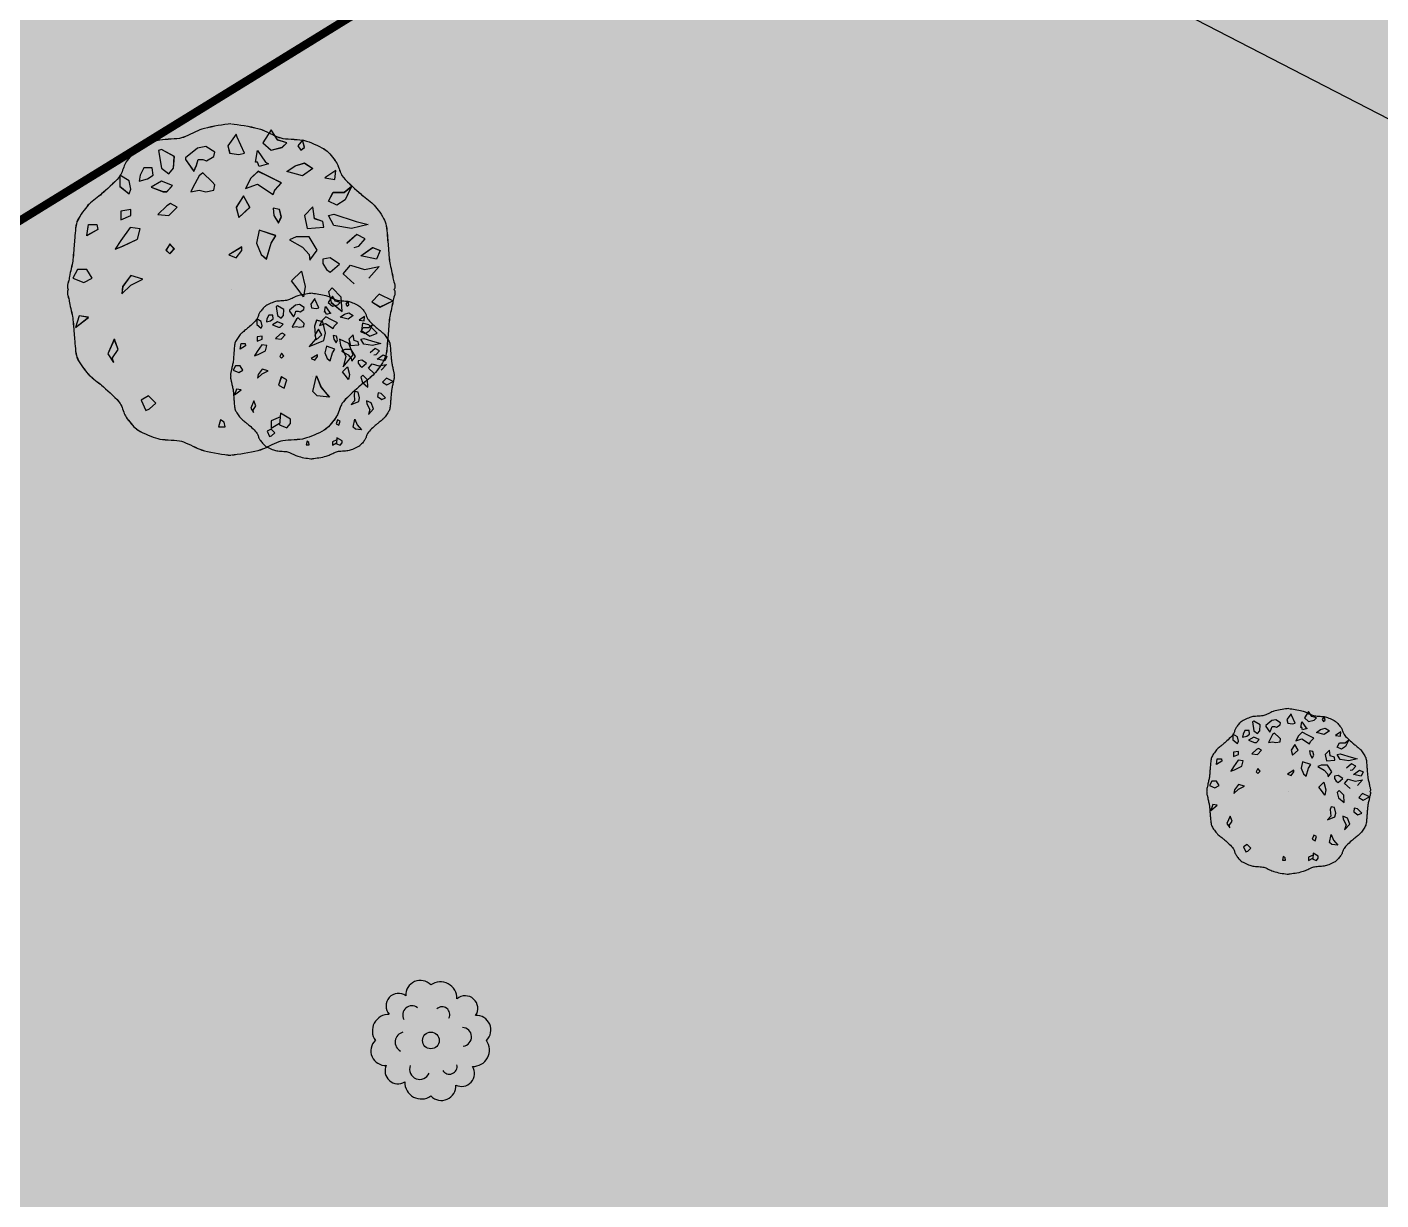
# Model space of a CAD drawing. Header units: metres. Extents: x 394605 to 1395358, y 4171135 to 6406139.
# Drawn here: x 1394293.88 to 1394310.39, y 4172522.74 to 4172537.04 of the extents above; entities that cross this region are included whole.
import ezdxf

# ---------------------------------------------------------------- set-up
doc = ezdxf.new("R2010")
doc.units = ezdxf.units.M
doc.header["$LTSCALE"] = 2
for name, color, linetype in [('Arbres_à_enjeux', 6, 'Continuous'), ('C-Veg', 72, 'Continuous'), ('P-Lot', 250, 'Continuous'), ('T-EDF', 20, 'Continuous'), ('T-VEGETATION', 108, 'Continuous')]:
    doc.layers.add(name, color=color, linetype=linetype)

# ---------------------------------------------------------------- blocks, each defined once
blk = doc.blocks.new('GeoEdfBT')
blk.add_solid([(-0.5, 0), (0.25, 0.5), (0.25, -0.5), (0, 0)])
blk = doc.blocks.new('v025')
blk.add_line((0, 0), (0, 0))
at = {"color": 0, "linetype": 'Continuous'}
blk.add_line((0.6658, -0.3377), (0.6996, -0.408), dxfattribs=at)
at = {"color": 0, "linetype": 'Continuous', "flags": 128}
for points in [[(-0.0024, 1.01), (-0.0188, 1.0085), (-0.0377, 1.0062), (-0.0584, 1.0032), (-0.0802, 0.9997), (-0.1022, 0.9957), (-0.1238, 0.9914), (-0.1442, 0.9869), (-0.1627, 0.9824), (-0.1786, 0.978), (-0.1903, 0.9739), (-0.2036, 0.9683), (-0.2179, 0.9618), (-0.233, 0.9546), (-0.2482, 0.9473), (-0.2633, 0.9402), (-0.2777, 0.9338), (-0.2911, 0.9285), (-0.3029, 0.9247), (-0.316, 0.922), (-0.3314, 0.92), (-0.3484, 0.9186), (-0.3663, 0.9174), (-0.3846, 0.9163), (-0.4026, 0.9151), (-0.4195, 0.9135), (-0.4349, 0.9115), (-0.448, 0.9087), (-0.4605, 0.9049), (-0.4749, 0.9), (-0.4905, 0.8941), (-0.5068, 0.8874), (-0.5231, 0.8802), (-0.539, 0.8727), (-0.5537, 0.865), (-0.5667, 0.8574), (-0.5775, 0.85), (-0.5849, 0.8439), (-0.5929, 0.8362), (-0.6013, 0.8272), (-0.6098, 0.8175), (-0.6181, 0.8074), (-0.626, 0.7972), (-0.6333, 0.7873), (-0.6397, 0.7782), (-0.6449, 0.7701), (-0.6484, 0.7635), (-0.6518, 0.7556), (-0.6551, 0.7468), (-0.6585, 0.7373), (-0.6618, 0.7277), (-0.6652, 0.7184), (-0.6687, 0.7096), (-0.6723, 0.7018), (-0.676, 0.6954), (-0.6848, 0.6837), (-0.696, 0.671), (-0.7089, 0.6576), (-0.723, 0.6439), (-0.7376, 0.6303), (-0.7522, 0.617), (-0.7662, 0.6046), (-0.779, 0.5933), (-0.79, 0.5834), (-0.7975, 0.577), (-0.8064, 0.5697), (-0.8163, 0.5619), (-0.8268, 0.5537), (-0.8374, 0.5453), (-0.8478, 0.537), (-0.8574, 0.5289), (-0.8659, 0.5212), (-0.8728, 0.5141), (-0.8802, 0.5056), (-0.8883, 0.4955), (-0.897, 0.4841), (-0.9058, 0.4719), (-0.9144, 0.4593), (-0.9225, 0.4467), (-0.9298, 0.4345), (-0.9358, 0.4231), (-0.9402, 0.4128), (-0.9435, 0.402), (-0.9462, 0.3892), (-0.9483, 0.375), (-0.9501, 0.3599), (-0.9515, 0.3444), (-0.9527, 0.3292), (-0.9538, 0.3147), (-0.9547, 0.3015), (-0.9558, 0.2902), (-0.9568, 0.2794), (-0.9579, 0.2669), (-0.9589, 0.2532), (-0.96, 0.2388), (-0.9611, 0.2241), (-0.9622, 0.2097), (-0.9634, 0.1961), (-0.9647, 0.1836), (-0.9661, 0.1729), (-0.9677, 0.1635), (-0.9698, 0.1527), (-0.9724, 0.1409), (-0.9751, 0.1285), (-0.978, 0.1159), (-0.9807, 0.1035), (-0.9832, 0.0917), (-0.9853, 0.0809), (-0.9868, 0.0716), (-0.9882, 0.0647), (-0.9903, 0.0563), (-0.9928, 0.0469), (-0.9953, 0.0371), (-0.9973, 0.0274), (-0.9984, 0.0183), (-0.9981, 0.0103), (-0.9962, 0.0042), (-0.992, 0.0002), (-0.9962, -0.0037), (-0.9981, -0.0099), (-0.9984, -0.0178), (-0.9973, -0.0269), (-0.9953, -0.0367), (-0.9928, -0.0465), (-0.9903, -0.0559), (-0.9882, -0.0643), (-0.9868, -0.0711), (-0.9853, -0.0805), (-0.9832, -0.0913), (-0.9807, -0.1031), (-0.978, -0.1155), (-0.9751, -0.1281), (-0.9724, -0.1405), (-0.9698, -0.1523), (-0.9677, -0.1631), (-0.9661, -0.1724), (-0.9647, -0.1832), (-0.9634, -0.1956), (-0.9622, -0.2093), (-0.9611, -0.2237), (-0.96, -0.2384), (-0.9589, -0.2528), (-0.9579, -0.2665), (-0.9568, -0.279), (-0.9558, -0.2897), (-0.9547, -0.3011), (-0.9538, -0.3143), (-0.9527, -0.3287), (-0.9515, -0.344), (-0.9501, -0.3594), (-0.9483, -0.3745), (-0.9462, -0.3887), (-0.9435, -0.4015), (-0.9402, -0.4124), (-0.9358, -0.4226), (-0.9298, -0.434), (-0.9225, -0.4463), (-0.9144, -0.4589), (-0.9058, -0.4715), (-0.897, -0.4837), (-0.8883, -0.495), (-0.8802, -0.5052), (-0.8728, -0.5137), (-0.8659, -0.5208), (-0.8574, -0.5285), (-0.8478, -0.5366), (-0.8374, -0.5449), (-0.8268, -0.5532), (-0.8163, -0.5614), (-0.8064, -0.5692), (-0.7975, -0.5765), (-0.79, -0.583), (-0.779, -0.5928), (-0.7662, -0.6041), (-0.7522, -0.6166), (-0.7376, -0.6298), (-0.723, -0.6435), (-0.7089, -0.6572), (-0.696, -0.6706), (-0.6848, -0.6833), (-0.676, -0.695), (-0.6723, -0.7014), (-0.6687, -0.7091), (-0.6652, -0.7179), (-0.6618, -0.7273), (-0.6585, -0.7369), (-0.6551, -0.7463), (-0.6518, -0.7551), (-0.6484, -0.763), (-0.6449, -0.7696), (-0.6397, -0.7777), (-0.6333, -0.7869), (-0.626, -0.7968), (-0.6181, -0.8069), (-0.6098, -0.8171), (-0.6013, -0.8268), (-0.5929, -0.8357), (-0.5849, -0.8434), (-0.5775, -0.8496), (-0.5667, -0.8569), (-0.5537, -0.8646), (-0.539, -0.8722), (-0.5231, -0.8798), (-0.5068, -0.887), (-0.4905, -0.8936), (-0.4749, -0.8995), (-0.4605, -0.9045), (-0.448, -0.9082), (-0.4349, -0.911), (-0.4195, -0.9131), (-0.4026, -0.9146), (-0.3846, -0.9158), (-0.3663, -0.9169), (-0.3484, -0.9181), (-0.3314, -0.9196), (-0.316, -0.9216), (-0.3029, -0.9242), (-0.2911, -0.928), (-0.2777, -0.9333), (-0.2633, -0.9397), (-0.2482, -0.9468), (-0.233, -0.9541), (-0.2179, -0.9613), (-0.2036, -0.9679), (-0.1903, -0.9734), (-0.1786, -0.9776), (-0.1627, -0.982), (-0.1442, -0.9865), (-0.1238, -0.9909), (-0.1022, -0.9952), (-0.0802, -0.9992), (-0.0584, -1.0028), (-0.0377, -1.0058), (-0.0188, -1.0081), (-0.0024, -1.0096)], [(0.002, 1.01), (0.0184, 1.0085), (0.0373, 1.0062), (0.058, 1.0032), (0.0797, 0.9997), (0.1018, 0.9957), (0.1234, 0.9914), (0.1438, 0.9869), (0.1623, 0.9824), (0.1782, 0.978), (0.1899, 0.9739), (0.2031, 0.9683), (0.2175, 0.9618), (0.2325, 0.9546), (0.2478, 0.9473), (0.2629, 0.9402), (0.2773, 0.9338), (0.2906, 0.9285), (0.3025, 0.9247), (0.3156, 0.922), (0.331, 0.92), (0.348, 0.9186), (0.3659, 0.9174), (0.3842, 0.9163), (0.4021, 0.9151), (0.4191, 0.9135), (0.4345, 0.9115), (0.4071, 0.8773), (0.424, 0.8506), (0.4465, 0.8675), (0.4352, 0.9125), (0.4475, 0.9087), (0.4601, 0.9049), (0.4745, 0.9), (0.4901, 0.8941), (0.5063, 0.8874), (0.5227, 0.8802), (0.5385, 0.8727), (0.5533, 0.865), (0.5663, 0.8574), (0.5771, 0.85), (0.5845, 0.8439), (0.5925, 0.8362), (0.6008, 0.8272), (0.6093, 0.8175), (0.6177, 0.8074), (0.6256, 0.7972), (0.6329, 0.7873), (0.6393, 0.7782), (0.6445, 0.7701), (0.6479, 0.7635), (0.6513, 0.7556), (0.6547, 0.7468), (0.658, 0.7373), (0.6614, 0.7277), (0.6648, 0.7184), (0.6683, 0.7096), (0.6718, 0.7018), (0.6755, 0.6954), (0.6844, 0.6837), (0.6955, 0.671), (0.7085, 0.6576), (0.7225, 0.6439), (0.7372, 0.6303), (0.7518, 0.617), (0.7658, 0.6046), (0.7786, 0.5933), (0.7895, 0.5834), (0.797, 0.577), (0.806, 0.5697), (0.8159, 0.5619), (0.8264, 0.5537), (0.837, 0.5453), (0.8473, 0.537), (0.857, 0.5289), (0.8655, 0.5212), (0.8724, 0.5141), (0.8797, 0.5056), (0.8879, 0.4955), (0.8965, 0.4841), (0.9054, 0.4719), (0.914, 0.4593), (0.9221, 0.4467), (0.9293, 0.4345), (0.9353, 0.4231), (0.9398, 0.4128), (0.9431, 0.402), (0.9457, 0.3892), (0.9479, 0.375), (0.9497, 0.3599), (0.9511, 0.3444), (0.9523, 0.3292), (0.9533, 0.3147), (0.9543, 0.3015), (0.9553, 0.2902), (0.9564, 0.2794), (0.9574, 0.2669), (0.9585, 0.2532), (0.9595, 0.2388), (0.9606, 0.2241), (0.9618, 0.2097), (0.963, 0.1961), (0.9643, 0.1836), (0.9657, 0.1729), (0.9672, 0.1635), (0.9694, 0.1527), (0.9719, 0.1409), (0.9747, 0.1285), (0.9775, 0.1159), (0.9803, 0.1035), (0.9828, 0.0917), (0.9849, 0.0809), (0.9864, 0.0716), (0.9878, 0.0647), (0.9899, 0.0563), (0.9924, 0.0469), (0.9949, 0.0371), (0.9968, 0.0274), (0.9979, 0.0183), (0.9977, 0.0103), (0.9957, 0.0042), (0.9916, 0.0002), (0.9957, -0.0037), (0.9977, -0.0099), (0.9979, -0.0178), (0.9968, -0.0269), (0.9949, -0.0367), (0.9924, -0.0465), (0.9899, -0.0559), (0.9878, -0.0643), (0.9864, -0.0711), (0.9849, -0.0805), (0.9828, -0.0913), (0.9803, -0.1031), (0.9775, -0.1155), (0.9747, -0.1281), (0.9719, -0.1405), (0.9694, -0.1523), (0.9672, -0.1631), (0.9657, -0.1724), (0.9643, -0.1832), (0.963, -0.1956), (0.9618, -0.2093), (0.9606, -0.2237), (0.9595, -0.2384), (0.9585, -0.2528), (0.9574, -0.2665), (0.9564, -0.279), (0.9553, -0.2897), (0.9543, -0.3011), (0.9533, -0.3143), (0.9523, -0.3287), (0.9511, -0.344), (0.9497, -0.3594), (0.9479, -0.3745), (0.9457, -0.3887), (0.9431, -0.4015), (0.9398, -0.4124), (0.9353, -0.4226), (0.9293, -0.434), (0.9221, -0.4463), (0.914, -0.4589), (0.9054, -0.4715), (0.8965, -0.4837), (0.8879, -0.495), (0.8797, -0.5052), (0.8724, -0.5137), (0.8655, -0.5208), (0.857, -0.5285), (0.8473, -0.5366), (0.837, -0.5449), (0.8264, -0.5532), (0.8159, -0.5614), (0.806, -0.5692), (0.797, -0.5765), (0.7895, -0.583), (0.7786, -0.5928), (0.7658, -0.6041), (0.7518, -0.6166), (0.7372, -0.6298), (0.7225, -0.6435), (0.7085, -0.6572), (0.6955, -0.6706), (0.6844, -0.6833), (0.6755, -0.695), (0.6718, -0.7014), (0.6683, -0.7091), (0.6648, -0.7179), (0.6614, -0.7273), (0.658, -0.7369), (0.6547, -0.7463), (0.6513, -0.7551), (0.6479, -0.763), (0.6445, -0.7696), (0.6393, -0.7777), (0.6329, -0.7869), (0.6256, -0.7968), (0.6177, -0.8069), (0.6093, -0.8171), (0.6008, -0.8268), (0.5925, -0.8357), (0.5845, -0.8434), (0.5771, -0.8496), (0.5663, -0.8569), (0.5533, -0.8646), (0.5385, -0.8722), (0.5227, -0.8798), (0.5063, -0.887), (0.4901, -0.8936), (0.4745, -0.8995), (0.4601, -0.9045), (0.4475, -0.9082), (0.4345, -0.911), (0.4191, -0.9131), (0.4021, -0.9146), (0.3842, -0.9158), (0.3659, -0.9169), (0.348, -0.9181), (0.331, -0.9196), (0.3156, -0.9216), (0.3025, -0.9242), (0.2906, -0.928), (0.2773, -0.9333), (0.2629, -0.9397), (0.2478, -0.9468), (0.2325, -0.9541), (0.2175, -0.9613), (0.2031, -0.9679), (0.1899, -0.9734), (0.1782, -0.9776), (0.1623, -0.982), (0.1438, -0.9865), (0.1234, -0.9909), (0.1018, -0.9952), (0.0797, -0.9992), (0.058, -1.0028), (0.0373, -1.0058), (0.0184, -1.0081), (0.002, -1.0096)], [(0.7502, 0.2572), (0.7783, 0.2642), (0.8177, 0.3092), (0.7671, 0.3359), (0.7052, 0.2825)], [(0.7502, 0.035), (0.6827, 0.0969), (0.7277, 0.1489), (0.8121, 0.1236), (0.9021, 0.1404), (0.8402, 0.0701)], [(0.3002, -0.7764), (0.244, -0.8003), (0.244, -0.8439), (0.2946, -0.8144)]]:
    blk.add_lwpolyline(points, dxfattribs=at)
for points in [[(0.0471, 0.8239), (0.0808, 0.8323), (0.0358, 0.9294), (0.0302, 0.9476), (-0.0204, 0.8773), (-0.0092, 0.8323)], [(0.3115, 0.8675), (0.3396, 0.8956), (0.2833, 0.9125), (0.244, 0.9744), (0.1933, 0.8956), (0.244, 0.8506)], [(-0.4423, 0.8478), (-0.4254, 0.7395), (-0.3804, 0.7058), (-0.3523, 0.7395), (-0.3467, 0.8112), (-0.4254, 0.8548)], [(-0.1554, 0.8731), (-0.206, 0.8633), (-0.2792, 0.8028), (-0.2792, 0.7929), (-0.2285, 0.7212), (-0.2117, 0.7578), (-0.2004, 0.7929), (-0.1723, 0.7929), (-0.1498, 0.7845), (-0.1048, 0.8112), (-0.0992, 0.8379)], [(0.1708, 0.7508), (0.1596, 0.7775), (0.1483, 0.7775), (0.1596, 0.8478), (0.2102, 0.7775), (0.2271, 0.7676)], [(0.3902, 0.755), (0.4465, 0.7719), (0.4971, 0.7381), (0.4352, 0.6931), (0.3396, 0.7198)], [(-0.6223, 0.6636), (-0.6785, 0.6987), (-0.6785, 0.6298), (-0.6223, 0.5848), (-0.611, 0.6115)], [(-0.5098, 0.6748), (-0.476, 0.6973), (-0.4817, 0.7423), (-0.5323, 0.7423), (-0.5548, 0.6973), (-0.5604, 0.6608)], [(-0.4142, 0.5975), (-0.3917, 0.5975), (-0.3579, 0.634), (-0.4254, 0.6608), (-0.4873, 0.6242)], [(-0.1948, 0.6059), (-0.1554, 0.5961), (-0.1048, 0.6059), (-0.0992, 0.6397), (-0.116, 0.6579), (-0.1723, 0.7114), (-0.1948, 0.6931), (-0.2342, 0.6228), (-0.2454, 0.5961)], [(0.3058, 0.6509), (0.2327, 0.6875), (0.1652, 0.7212), (0.1202, 0.679), (0.0865, 0.6158), (0.1596, 0.6425), (0.2552, 0.5792), (0.2665, 0.6073)], [(0.5702, 0.6819), (0.6321, 0.672), (0.6377, 0.7269)], [(0.6883, 0.5933), (0.7333, 0.6298), (0.694, 0.5483), (0.6433, 0.5145), (0.5927, 0.5398), (0.6208, 0.5933)], [(-0.3692, 0.5244), (-0.3917, 0.5117), (-0.4479, 0.4583), (-0.3804, 0.4512), (-0.3298, 0.5033)], [(0.1146, 0.5019), (0.0752, 0.5722), (0.0302, 0.5019), (0.0471, 0.44)], [(0.2946, 0.4878), (0.2552, 0.4962), (0.2608, 0.4512), (0.289, 0.4062), (0.3058, 0.4428)], [(0.5646, 0.3809), (0.559, 0.4161), (0.5083, 0.4329), (0.4971, 0.5047), (0.4465, 0.4512), (0.4633, 0.3725)], [(-0.6729, 0.4779), (-0.6729, 0.4245), (-0.611, 0.4512), (-0.611, 0.4878)], [(0.5927, 0.4512), (0.6265, 0.4597), (0.7615, 0.4161), (0.8346, 0.3978), (0.7333, 0.3725), (0.6265, 0.3908)], [(-0.8192, 0.3964), (-0.8135, 0.3669), (-0.881, 0.3289), (-0.8698, 0.3964)], [(-0.5717, 0.3078), (-0.5548, 0.3711), (-0.6167, 0.3795), (-0.6729, 0.2994), (-0.7067, 0.2473), (-0.6617, 0.2642)], [(0.2158, 0.1869), (0.244, 0.2839), (0.2721, 0.3289), (0.1708, 0.3626), (0.154, 0.2839), (0.1821, 0.2136)], [(-0.3467, 0.2487), (-0.3748, 0.2783), (-0.3973, 0.2403), (-0.3748, 0.2178)], [(0.0302, 0.1939), (0.064, 0.2389), (0.064, 0.26), (-0.0148, 0.2122)], [(0.4746, 0.215), (0.4802, 0.1798), (0.5252, 0.2403), (0.4746, 0.3219), (0.3958, 0.3219), (0.3565, 0.3036), (0.4352, 0.2586)], [(0.9077, 0.2389), (0.8852, 0.1854), (0.7896, 0.2051), (0.8627, 0.2572)], [(0.5815, 0.1236), (0.604, 0.1067), (0.6602, 0.1559), (0.604, 0.1939), (0.559, 0.1854), (0.559, 0.1587)], [(-0.8979, 0.0434), (-0.8473, 0.0701), (-0.881, 0.1236), (-0.9373, 0.1236), (-0.9654, 0.0701)], [(-0.6617, 0.0195), (-0.6673, -0.0255), (-0.611, 0.0265), (-0.5379, 0.0631), (-0.611, 0.0856)], [(0.4408, -0.0438), (0.4015, 0.0097), (0.3677, 0.0533), (0.4296, 0.1123), (0.4521, 0.0181)], [(0.6152, 0.0111), (0.5927, -0.0128), (0.6096, -0.0775), (0.6771, -0.1338), (0.6715, -0.0466)], [(0.9021, -0.0269), (0.8571, -0.0747), (0.9077, -0.1056), (0.9865, -0.0677)], [(-0.9485, -0.2308), (-0.8698, -0.1689), (-0.926, -0.1591)], [(0.5758, -0.266), (0.559, -0.1956), (0.5196, -0.1872), (0.5083, -0.2224), (0.514, -0.3011), (0.4746, -0.3461), (0.5646, -0.311)], [(0.8402, -0.2139), (0.8008, -0.2041), (0.7952, -0.2491), (0.8458, -0.2842), (0.8908, -0.266)], [(-0.6898, -0.3644), (-0.7123, -0.3011), (-0.7517, -0.3911), (-0.7179, -0.4431), (-0.7235, -0.4164)], [(0.6602, -0.3011), (0.6658, -0.3377), (0.6996, -0.408), (0.6827, -0.4699), (0.7446, -0.3981), (0.7165, -0.3278)], [(0.3227, -0.6006), (0.3396, -0.55), (0.3058, -0.5317), (0.289, -0.5824)], [(0.5477, -0.595), (0.5983, -0.6555), (0.5252, -0.6485), (0.4971, -0.6217), (0.5196, -0.5261)], [(-0.4592, -0.6921), (-0.5042, -0.6485), (-0.5492, -0.6738), (-0.521, -0.7371), (-0.4985, -0.7272)], [(-0.0429, -0.8088), (-0.0654, -0.7933), (-0.0767, -0.8369), (-0.0373, -0.8369)], [(0.3621, -0.7891), (0.3002, -0.7539), (0.2946, -0.8242), (0.3396, -0.8425), (0.3621, -0.8158)]]:
    blk.add_lwpolyline(points, close=True, dxfattribs=at)
blk = doc.blocks.new('A$C758E7D02')
at = {"color": 104, "linetype": 'Continuous', "lineweight": -3}
blk.add_circle((0, 0), 0.102, dxfattribs=at)
for centre, radius, start, end in [((-0.128, 0.555), 0.177, 43.6812, 183.5855), ((0.116, 0.512), 0.202, 358.447, 125.1815), ((-0.394, 0.421), 0.153, 53.9441, 222.1952), ((0.419, 0.391), 0.153, 325.1331, 131.0062), ((-0.231, 0.31), 0.112, 52.4282, 209.5382), ((0.137, 0.317), 0.0936, 330.5782, 133.7014), ((-0.512, 0.116), 0.202, 88.447, 215.1815), ((0.555, 0.128), 0.177, 313.6812, 93.5855), ((-0.555, -0.128), 0.177, 133.6812, 273.5855), ((-0.312, -0.02), 0.124, 103.6979, 242.3351), ((0.382, 0.043), 0.114, 276.61, 88.9556), ((0.512, -0.116), 0.202, 268.447, 35.1815), ((-0.4, -0.37), 0.159, 155.2129, 300.9263), ((-0.136, -0.351), 0.124, 159.5257, 338.1549), ((0.226, -0.318), 0.0936, 210.5782, 13.7014), ((0.375, -0.404), 0.157, 243.121, 33.0183), ((-0.116, -0.512), 0.202, 178.447, 305.1815), ((0.128, -0.555), 0.177, 223.6812, 3.5855)]:
    blk.add_arc(centre, radius, start, end, dxfattribs=at)
blk = doc.blocks.new('r008')
at = {"layer": 'T-VEGETATION'}
blk.add_blockref('A$C758E7D02', (0, 0), dxfattribs=at)

msp = doc.modelspace()

# ---------------------------------------------------------------- hatches: boundary and pattern name
at = {"layer": 'C-Veg', "true_color": 0x76a14f}
h = msp.add_hatch(color=75, dxfattribs=at)
h.dxf.hatch_style = 1
edge = h.paths.add_edge_path()
edge.add_arc((1394278.969, 4172457.458), 63.551, 100.30621, 102.23587, ccw=False)
edge.add_line((1394267.599, 4172519.984), (1394272.94, 4172492.794))
edge.add_line((1394272.94, 4172492.794), (1394298.433, 4172508.454))
edge.add_line((1394298.433, 4172508.454), (1394285.424, 4172529.525))
edge.add_line((1394285.424, 4172529.525), (1394285.424, 4172529.525))
edge.add_line((1394285.424, 4172529.525), (1394327.44, 4172555.429))
edge.add_arc((1394338.986, 4172536.702), 22, 91.2256, 121.6549, ccw=False)
edge.add_line((1394338.515, 4172558.697), (1394364.236, 4172559.242))
edge.add_arc((1394363.411, 4172591.773), 32.541, 271.453, 277.0717)
edge.add_arc((1394363.6, 4172589.236), 30, 277.3099, 283.8136)
edge.add_arc((1394366.092, 4172558.372), 4.981, 20.3358, 90.242)
edge.add_arc((1394363.6, 4172589.236), 26, 271.2148, 275.454, ccw=False)
edge.add_line((1394364.151, 4172563.242), (1394338.435, 4172562.696))
edge.add_arc((1394338.986, 4172536.702), 26, 91.2148, 121.6549)
edge.add_line((1394325.341, 4172558.834), (1394272.563, 4172526.295))
edge.add_line((1394272.563, 4172526.295), (1394269.044, 4172524.205))
edge.add_arc((1394274.735, 4172516.184), 9.835, 125.3551, 159.8874)
edge = h.paths.add_edge_path()
edge.add_arc((1394251.58, 4172515.681), 8.04, 28.0542, 85.8761, ccw=False)
edge.add_line((1394258.676, 4172519.462), (1394247.496, 4172519.913))
edge.add_arc((1394251.946, 4172520.265), 4.464, 126.6465, 184.5253, ccw=False)
edge.add_line((1394249.281, 4172523.847), (1394252.159, 4172523.7))
at = {"layer": 'T-VEGETATION'}
h = msp.add_hatch(dxfattribs=at)
h.set_pattern_fill('AR-CONC', color=84, scale=0.025)
h.set_pattern_definition([(50, (0, 0), (4.554616725, -0.3984771385), [0.47625, -5.23875]), (355, (0, 0), (-0.8810706494, 4.776416072), [0.381, -4.191]), (100.451, (0.3796, -0.033), (3.6735625416, 4.3779171955), [0.40475, -4.45225]), (46.1842, (0, 1.27), (6.776976022, -1.051058198), [0.714375, -7.858125]), (96.6356, (0.565, 1.1824), (5.935105862, 6.185638897), [0.607125, -6.678375]), (351.184, (0, 1.27), (5.935115145, 6.185627947), [0.5715, -6.2865]), (21, (0.635, 0.9525), (3.790371996, -2.556637963), [0.47625, -5.23875]), (326, (0.635, 0.9525), (1.5450507087, 4.604699153), [0.381, -4.191]), (71.4514, (0.951, 0.7394), (5.3354122693, 2.048071443), [0.40475, -4.45225]), (37.5, (0, 0), (0.07721508126, 2.1138759718), [0, -4.1402, 0, -4.2545, 0, -4.206875]), (7.5, (0, 0), (1.6704915628, 2.5045143705), [0, -2.4257, 0, -4.04495, 0, -1.603375]), (327.5, (-1.416, 0), (3.3897648792, -0.1432185998), [0, -1.5875, 0, -4.953, 0, -6.57225]), (317.5, (-2.051, 0), (3.7032295347, 0.6356622758), [0, -2.06375, 0, -3.2893, 0, -4.66725])])
h.paths.add_polyline_path([(1393927.84, 4172307.918), (1393958.527, 4172323.627), (1394358.196, 4172583.126), (1394368.739, 4172566.92), (1394404.239, 4172594.106), (1394421.217, 4172593.554), (1394446.938, 4172609.027), (1394462.155, 4172571.89), (1394427.756, 4172533.31), (1394398.16, 4172507.898), (1394347.588, 4172478.822), (1394332.784, 4172523.595), (1394296.479, 4172507.081), (1394285.958, 4172483.929), (1394295.024, 4172433.323), (1394419.634, 4172480.669), (1394450.579, 4172447.3), (1394434.639, 4172428.681), (1394439.126, 4172400.637), (1394299.836, 4172369.098), (1393930.719, 4172300.034)])

# ---------------------------------------------------------------- linework, layer by layer
at = {"layer": 'Arbres_à_enjeux', "color": 96}
for p, q in [((1394296.368, 4172533.843), (1394296.368, 4172533.843)), ((1394297.7, 4172533.167), (1394297.767, 4172533.027))]:
    msp.add_line(p, q, dxfattribs=at)
for points in [[(1394296.363, 4172535.863), (1394296.33, 4172535.86), (1394296.292, 4172535.855), (1394296.251, 4172535.849), (1394296.208, 4172535.842), (1394296.163, 4172535.834), (1394296.12, 4172535.825), (1394296.079, 4172535.816), (1394296.042, 4172535.807), (1394296.011, 4172535.799), (1394295.987, 4172535.79), (1394295.961, 4172535.779), (1394295.932, 4172535.766), (1394295.902, 4172535.752), (1394295.871, 4172535.737), (1394295.841, 4172535.723), (1394295.812, 4172535.71), (1394295.786, 4172535.699), (1394295.762, 4172535.692), (1394295.736, 4172535.687), (1394295.705, 4172535.683), (1394295.671, 4172535.68), (1394295.635, 4172535.677), (1394295.599, 4172535.675), (1394295.563, 4172535.673), (1394295.529, 4172535.67), (1394295.498, 4172535.665), (1394295.472, 4172535.66), (1394295.447, 4172535.652), (1394295.418, 4172535.643), (1394295.387, 4172535.631), (1394295.354, 4172535.617), (1394295.322, 4172535.603), (1394295.29, 4172535.588), (1394295.26, 4172535.573), (1394295.234, 4172535.557), (1394295.213, 4172535.543), (1394295.198, 4172535.53), (1394295.182, 4172535.515), (1394295.165, 4172535.497), (1394295.148, 4172535.478), (1394295.132, 4172535.457), (1394295.116, 4172535.437), (1394295.101, 4172535.417), (1394295.088, 4172535.399), (1394295.078, 4172535.383), (1394295.071, 4172535.37), (1394295.064, 4172535.354), (1394295.058, 4172535.336), (1394295.051, 4172535.317), (1394295.044, 4172535.298), (1394295.037, 4172535.279), (1394295.03, 4172535.262), (1394295.023, 4172535.246), (1394295.016, 4172535.233), (1394294.998, 4172535.21), (1394294.976, 4172535.185), (1394294.95, 4172535.158), (1394294.922, 4172535.13), (1394294.893, 4172535.103), (1394294.863, 4172535.077), (1394294.835, 4172535.052), (1394294.81, 4172535.029), (1394294.788, 4172535.009), (1394294.773, 4172534.996), (1394294.755, 4172534.982), (1394294.735, 4172534.966), (1394294.714, 4172534.95), (1394294.693, 4172534.933), (1394294.672, 4172534.917), (1394294.653, 4172534.9), (1394294.636, 4172534.885), (1394294.622, 4172534.871), (1394294.608, 4172534.854), (1394294.591, 4172534.834), (1394294.574, 4172534.811), (1394294.556, 4172534.786), (1394294.539, 4172534.761), (1394294.523, 4172534.736), (1394294.508, 4172534.712), (1394294.496, 4172534.689), (1394294.487, 4172534.668), (1394294.481, 4172534.647), (1394294.476, 4172534.621), (1394294.471, 4172534.592), (1394294.468, 4172534.562), (1394294.465, 4172534.531), (1394294.462, 4172534.501), (1394294.46, 4172534.472), (1394294.458, 4172534.446), (1394294.456, 4172534.423), (1394294.454, 4172534.401), (1394294.452, 4172534.376), (1394294.45, 4172534.349), (1394294.448, 4172534.32), (1394294.446, 4172534.291), (1394294.443, 4172534.262), (1394294.441, 4172534.235), (1394294.438, 4172534.21), (1394294.436, 4172534.188), (1394294.432, 4172534.17), (1394294.428, 4172534.148), (1394294.423, 4172534.124), (1394294.418, 4172534.1), (1394294.412, 4172534.074), (1394294.406, 4172534.05), (1394294.401, 4172534.026), (1394294.397, 4172534.004), (1394294.394, 4172533.986), (1394294.391, 4172533.972), (1394294.387, 4172533.955), (1394294.382, 4172533.936), (1394294.377, 4172533.917), (1394294.373, 4172533.897), (1394294.371, 4172533.879), (1394294.372, 4172533.863), (1394294.376, 4172533.851), (1394294.384, 4172533.843), (1394294.376, 4172533.835), (1394294.372, 4172533.823), (1394294.371, 4172533.807), (1394294.373, 4172533.789), (1394294.377, 4172533.769), (1394294.382, 4172533.75), (1394294.387, 4172533.731), (1394294.391, 4172533.714), (1394294.394, 4172533.7), (1394294.397, 4172533.682), (1394294.401, 4172533.66), (1394294.406, 4172533.636), (1394294.412, 4172533.612), (1394294.418, 4172533.586), (1394294.423, 4172533.562), (1394294.428, 4172533.538), (1394294.432, 4172533.516), (1394294.436, 4172533.498), (1394294.438, 4172533.476), (1394294.441, 4172533.451), (1394294.443, 4172533.424), (1394294.446, 4172533.395), (1394294.448, 4172533.366), (1394294.45, 4172533.337), (1394294.452, 4172533.31), (1394294.454, 4172533.285), (1394294.456, 4172533.263), (1394294.458, 4172533.24), (1394294.46, 4172533.214), (1394294.462, 4172533.185), (1394294.465, 4172533.155), (1394294.468, 4172533.124), (1394294.471, 4172533.093), (1394294.476, 4172533.065), (1394294.481, 4172533.039), (1394294.487, 4172533.018), (1394294.496, 4172532.997), (1394294.508, 4172532.974), (1394294.523, 4172532.95), (1394294.539, 4172532.925), (1394294.556, 4172532.9), (1394294.574, 4172532.875), (1394294.591, 4172532.852), (1394294.608, 4172532.832), (1394294.622, 4172532.815), (1394294.636, 4172532.801), (1394294.653, 4172532.786), (1394294.672, 4172532.769), (1394294.693, 4172532.753), (1394294.714, 4172532.736), (1394294.735, 4172532.72), (1394294.755, 4172532.704), (1394294.773, 4172532.69), (1394294.788, 4172532.677), (1394294.81, 4172532.657), (1394294.835, 4172532.634), (1394294.863, 4172532.609), (1394294.893, 4172532.583), (1394294.922, 4172532.556), (1394294.95, 4172532.528), (1394294.976, 4172532.501), (1394294.998, 4172532.476), (1394295.016, 4172532.453), (1394295.023, 4172532.44), (1394295.03, 4172532.424), (1394295.037, 4172532.407), (1394295.044, 4172532.388), (1394295.051, 4172532.369), (1394295.058, 4172532.35), (1394295.064, 4172532.332), (1394295.071, 4172532.316), (1394295.078, 4172532.303), (1394295.088, 4172532.287), (1394295.101, 4172532.269), (1394295.116, 4172532.249), (1394295.132, 4172532.229), (1394295.148, 4172532.208), (1394295.165, 4172532.189), (1394295.182, 4172532.171), (1394295.198, 4172532.156), (1394295.213, 4172532.143), (1394295.234, 4172532.129), (1394295.26, 4172532.113), (1394295.29, 4172532.098), (1394295.322, 4172532.083), (1394295.354, 4172532.069), (1394295.387, 4172532.055), (1394295.418, 4172532.043), (1394295.447, 4172532.034), (1394295.472, 4172532.026), (1394295.498, 4172532.02), (1394295.529, 4172532.016), (1394295.563, 4172532.013), (1394295.599, 4172532.011), (1394295.635, 4172532.009), (1394295.671, 4172532.006), (1394295.705, 4172532.003), (1394295.736, 4172531.999), (1394295.762, 4172531.994), (1394295.786, 4172531.987), (1394295.812, 4172531.976), (1394295.841, 4172531.963), (1394295.871, 4172531.949), (1394295.902, 4172531.934), (1394295.932, 4172531.92), (1394295.961, 4172531.907), (1394295.987, 4172531.896), (1394296.011, 4172531.887), (1394296.042, 4172531.879), (1394296.079, 4172531.87), (1394296.12, 4172531.861), (1394296.163, 4172531.852), (1394296.208, 4172531.844), (1394296.251, 4172531.837), (1394296.292, 4172531.831), (1394296.33, 4172531.826), (1394296.363, 4172531.823)], [(1394296.462, 4172535.49), (1394296.53, 4172535.507), (1394296.44, 4172535.701), (1394296.428, 4172535.738), (1394296.327, 4172535.597), (1394296.35, 4172535.507), (1394296.462, 4172535.49)], [(1394296.372, 4172535.863), (1394296.405, 4172535.86), (1394296.442, 4172535.855), (1394296.484, 4172535.849), (1394296.527, 4172535.842), (1394296.571, 4172535.834), (1394296.615, 4172535.825), (1394296.655, 4172535.816), (1394296.692, 4172535.807), (1394296.724, 4172535.799), (1394296.748, 4172535.79), (1394296.774, 4172535.779), (1394296.803, 4172535.766), (1394296.833, 4172535.752), (1394296.863, 4172535.737), (1394296.894, 4172535.723), (1394296.922, 4172535.71), (1394296.949, 4172535.699), (1394296.973, 4172535.692), (1394296.999, 4172535.687), (1394297.03, 4172535.683), (1394297.064, 4172535.68), (1394297.1, 4172535.677), (1394297.136, 4172535.675), (1394297.172, 4172535.673), (1394297.206, 4172535.67), (1394297.237, 4172535.665), (1394297.182, 4172535.597), (1394297.216, 4172535.544), (1394297.261, 4172535.577), (1394297.238, 4172535.667), (1394297.263, 4172535.66), (1394297.288, 4172535.652), (1394297.317, 4172535.643), (1394297.348, 4172535.631), (1394297.381, 4172535.617), (1394297.413, 4172535.603), (1394297.445, 4172535.588), (1394297.474, 4172535.573), (1394297.5, 4172535.557), (1394297.522, 4172535.543), (1394297.537, 4172535.53), (1394297.553, 4172535.515), (1394297.57, 4172535.497), (1394297.586, 4172535.478), (1394297.603, 4172535.457), (1394297.619, 4172535.437), (1394297.634, 4172535.417), (1394297.646, 4172535.399), (1394297.657, 4172535.383), (1394297.664, 4172535.37), (1394297.67, 4172535.354), (1394297.677, 4172535.336), (1394297.684, 4172535.317), (1394297.691, 4172535.298), (1394297.697, 4172535.279), (1394297.704, 4172535.262), (1394297.712, 4172535.246), (1394297.719, 4172535.233), (1394297.737, 4172535.21), (1394297.759, 4172535.185), (1394297.785, 4172535.158), (1394297.813, 4172535.13), (1394297.842, 4172535.103), (1394297.871, 4172535.077), (1394297.899, 4172535.052), (1394297.925, 4172535.029), (1394297.947, 4172535.009), (1394297.962, 4172534.996), (1394297.98, 4172534.982), (1394298, 4172534.966), (1394298.021, 4172534.95), (1394298.042, 4172534.933), (1394298.063, 4172534.917), (1394298.082, 4172534.9), (1394298.099, 4172534.885), (1394298.113, 4172534.871), (1394298.127, 4172534.854), (1394298.144, 4172534.834), (1394298.161, 4172534.811), (1394298.179, 4172534.786), (1394298.196, 4172534.761), (1394298.212, 4172534.736), (1394298.227, 4172534.712), (1394298.239, 4172534.689), (1394298.247, 4172534.668), (1394298.254, 4172534.647), (1394298.259, 4172534.621), (1394298.264, 4172534.592), (1394298.267, 4172534.562), (1394298.27, 4172534.531), (1394298.272, 4172534.501), (1394298.274, 4172534.472), (1394298.276, 4172534.446), (1394298.279, 4172534.423), (1394298.281, 4172534.401), (1394298.283, 4172534.376), (1394298.285, 4172534.349), (1394298.287, 4172534.32), (1394298.289, 4172534.291), (1394298.291, 4172534.262), (1394298.294, 4172534.235), (1394298.296, 4172534.21), (1394298.299, 4172534.188), (1394298.302, 4172534.17), (1394298.307, 4172534.148), (1394298.312, 4172534.124), (1394298.317, 4172534.1), (1394298.323, 4172534.074), (1394298.328, 4172534.05), (1394298.333, 4172534.026), (1394298.338, 4172534.004), (1394298.341, 4172533.986), (1394298.343, 4172533.972), (1394298.348, 4172533.955), (1394298.353, 4172533.936), (1394298.358, 4172533.917), (1394298.362, 4172533.897), (1394298.364, 4172533.879), (1394298.363, 4172533.863), (1394298.359, 4172533.851), (1394298.351, 4172533.843), (1394298.359, 4172533.835), (1394298.363, 4172533.823), (1394298.364, 4172533.807), (1394298.362, 4172533.789), (1394298.358, 4172533.769), (1394298.353, 4172533.75), (1394298.348, 4172533.731), (1394298.343, 4172533.714), (1394298.341, 4172533.7), (1394298.338, 4172533.682), (1394298.333, 4172533.66), (1394298.328, 4172533.636), (1394298.323, 4172533.612), (1394298.317, 4172533.586), (1394298.312, 4172533.562), (1394298.307, 4172533.538), (1394298.302, 4172533.516), (1394298.299, 4172533.498), (1394298.296, 4172533.476), (1394298.294, 4172533.451), (1394298.291, 4172533.424), (1394298.289, 4172533.395), (1394298.287, 4172533.366), (1394298.285, 4172533.337), (1394298.283, 4172533.31), (1394298.281, 4172533.285), (1394298.279, 4172533.263), (1394298.276, 4172533.24), (1394298.274, 4172533.214), (1394298.272, 4172533.185), (1394298.27, 4172533.155), (1394298.267, 4172533.124), (1394298.264, 4172533.093), (1394298.259, 4172533.065), (1394298.254, 4172533.039), (1394298.247, 4172533.018), (1394298.239, 4172532.997), (1394298.227, 4172532.974), (1394298.212, 4172532.95), (1394298.196, 4172532.925), (1394298.179, 4172532.9), (1394298.161, 4172532.875), (1394298.144, 4172532.852), (1394298.127, 4172532.832), (1394298.113, 4172532.815), (1394298.099, 4172532.801), (1394298.082, 4172532.786), (1394298.063, 4172532.769), (1394298.042, 4172532.753), (1394298.021, 4172532.736), (1394298, 4172532.72), (1394297.98, 4172532.704), (1394297.962, 4172532.69), (1394297.947, 4172532.677), (1394297.925, 4172532.657), (1394297.899, 4172532.634), (1394297.871, 4172532.609), (1394297.842, 4172532.583), (1394297.813, 4172532.556), (1394297.785, 4172532.528), (1394297.759, 4172532.501), (1394297.737, 4172532.476), (1394297.719, 4172532.453), (1394297.712, 4172532.44), (1394297.704, 4172532.424), (1394297.697, 4172532.407), (1394297.691, 4172532.388), (1394297.684, 4172532.369), (1394297.677, 4172532.35), (1394297.67, 4172532.332), (1394297.664, 4172532.316), (1394297.657, 4172532.303), (1394297.646, 4172532.287), (1394297.634, 4172532.269), (1394297.619, 4172532.249), (1394297.603, 4172532.229), (1394297.586, 4172532.208), (1394297.57, 4172532.189), (1394297.553, 4172532.171), (1394297.537, 4172532.156), (1394297.522, 4172532.143), (1394297.5, 4172532.129), (1394297.474, 4172532.113), (1394297.445, 4172532.098), (1394297.413, 4172532.083), (1394297.381, 4172532.069), (1394297.348, 4172532.055), (1394297.317, 4172532.043), (1394297.288, 4172532.034), (1394297.263, 4172532.026), (1394297.237, 4172532.02), (1394297.206, 4172532.016), (1394297.172, 4172532.013), (1394297.136, 4172532.011), (1394297.1, 4172532.009), (1394297.064, 4172532.006), (1394297.03, 4172532.003), (1394296.999, 4172531.999), (1394296.973, 4172531.994), (1394296.949, 4172531.987), (1394296.922, 4172531.976), (1394296.894, 4172531.963), (1394296.863, 4172531.949), (1394296.833, 4172531.934), (1394296.803, 4172531.92), (1394296.774, 4172531.907), (1394296.748, 4172531.896), (1394296.724, 4172531.887), (1394296.692, 4172531.879), (1394296.655, 4172531.87), (1394296.615, 4172531.861), (1394296.571, 4172531.852), (1394296.527, 4172531.844), (1394296.484, 4172531.837), (1394296.442, 4172531.831), (1394296.405, 4172531.826), (1394296.372, 4172531.823)], [(1394296.991, 4172535.577), (1394297.047, 4172535.634), (1394296.935, 4172535.667), (1394296.856, 4172535.791), (1394296.755, 4172535.634), (1394296.856, 4172535.544), (1394296.991, 4172535.577)], [(1394295.483, 4172535.538), (1394295.517, 4172535.322), (1394295.607, 4172535.254), (1394295.663, 4172535.322), (1394295.675, 4172535.465), (1394295.517, 4172535.552), (1394295.483, 4172535.538)], [(1394296.057, 4172535.589), (1394295.956, 4172535.569), (1394295.81, 4172535.448), (1394295.81, 4172535.428), (1394295.911, 4172535.285), (1394295.945, 4172535.358), (1394295.967, 4172535.428), (1394296.023, 4172535.428), (1394296.068, 4172535.412), (1394296.158, 4172535.465), (1394296.17, 4172535.518), (1394296.057, 4172535.589)], [(1394296.71, 4172535.344), (1394296.687, 4172535.397), (1394296.665, 4172535.397), (1394296.687, 4172535.538), (1394296.788, 4172535.397), (1394296.822, 4172535.378), (1394296.71, 4172535.344)], [(1394297.148, 4172535.352), (1394297.261, 4172535.386), (1394297.362, 4172535.319), (1394297.238, 4172535.229), (1394297.047, 4172535.282), (1394297.148, 4172535.352)], [(1394295.123, 4172535.17), (1394295.011, 4172535.24), (1394295.011, 4172535.102), (1394295.123, 4172535.012), (1394295.146, 4172535.066), (1394295.123, 4172535.17)], [(1394295.348, 4172535.192), (1394295.416, 4172535.237), (1394295.405, 4172535.327), (1394295.303, 4172535.327), (1394295.258, 4172535.237), (1394295.247, 4172535.164), (1394295.348, 4172535.192)], [(1394295.978, 4172535.054), (1394296.057, 4172535.035), (1394296.158, 4172535.054), (1394296.17, 4172535.122), (1394296.136, 4172535.158), (1394296.023, 4172535.265), (1394295.978, 4172535.229), (1394295.9, 4172535.088), (1394295.877, 4172535.035), (1394295.978, 4172535.054)], [(1394296.98, 4172535.144), (1394296.833, 4172535.217), (1394296.698, 4172535.285), (1394296.608, 4172535.201), (1394296.541, 4172535.074), (1394296.687, 4172535.127), (1394296.878, 4172535.001), (1394296.901, 4172535.057), (1394296.98, 4172535.144)], [(1394297.508, 4172535.206), (1394297.632, 4172535.187), (1394297.643, 4172535.296), (1394297.508, 4172535.206)], [(1394295.54, 4172535.037), (1394295.585, 4172535.037), (1394295.652, 4172535.111), (1394295.517, 4172535.164), (1394295.393, 4172535.091), (1394295.54, 4172535.037)], [(1394297.745, 4172535.029), (1394297.835, 4172535.102), (1394297.756, 4172534.939), (1394297.655, 4172534.872), (1394297.553, 4172534.922), (1394297.61, 4172535.029), (1394297.745, 4172535.029)], [(1394295.63, 4172534.891), (1394295.585, 4172534.866), (1394295.472, 4172534.759), (1394295.607, 4172534.745), (1394295.708, 4172534.849), (1394295.63, 4172534.891)], [(1394296.597, 4172534.846), (1394296.518, 4172534.987), (1394296.428, 4172534.846), (1394296.462, 4172534.722), (1394296.597, 4172534.846)], [(1394295.022, 4172534.798), (1394295.022, 4172534.692), (1394295.146, 4172534.745), (1394295.146, 4172534.818), (1394295.022, 4172534.798)], [(1394296.957, 4172534.818), (1394296.878, 4172534.835), (1394296.89, 4172534.745), (1394296.946, 4172534.655), (1394296.98, 4172534.728), (1394296.957, 4172534.818)], [(1394297.497, 4172534.604), (1394297.486, 4172534.675), (1394297.385, 4172534.708), (1394297.362, 4172534.852), (1394297.261, 4172534.745), (1394297.295, 4172534.587), (1394297.497, 4172534.604)], [(1394297.553, 4172534.745), (1394297.621, 4172534.762), (1394297.891, 4172534.675), (1394298.037, 4172534.638), (1394297.835, 4172534.587), (1394297.621, 4172534.624), (1394297.553, 4172534.745)], [(1394294.73, 4172534.635), (1394294.741, 4172534.576), (1394294.606, 4172534.5), (1394294.628, 4172534.635), (1394294.73, 4172534.635)], [(1394295.225, 4172534.458), (1394295.258, 4172534.585), (1394295.135, 4172534.602), (1394295.022, 4172534.441), (1394294.955, 4172534.337), (1394295.045, 4172534.371), (1394295.225, 4172534.458)], [(1394296.8, 4172534.216), (1394296.856, 4172534.41), (1394296.912, 4172534.5), (1394296.71, 4172534.568), (1394296.676, 4172534.41), (1394296.732, 4172534.27), (1394296.8, 4172534.216)], [(1394295.675, 4172534.34), (1394295.618, 4172534.399), (1394295.573, 4172534.323), (1394295.618, 4172534.278), (1394295.675, 4172534.34)], [(1394297.317, 4172534.272), (1394297.328, 4172534.202), (1394297.418, 4172534.323), (1394297.317, 4172534.486), (1394297.16, 4172534.486), (1394297.081, 4172534.45), (1394297.238, 4172534.36), (1394297.317, 4172534.272)], [(1394297.868, 4172534.357), (1394297.925, 4172534.371), (1394298.003, 4172534.461), (1394297.902, 4172534.514), (1394297.778, 4172534.407)], [(1394296.428, 4172534.23), (1394296.496, 4172534.32), (1394296.496, 4172534.362), (1394296.338, 4172534.267), (1394296.428, 4172534.23)], [(1394297.531, 4172534.09), (1394297.576, 4172534.056), (1394297.688, 4172534.154), (1394297.576, 4172534.23), (1394297.486, 4172534.213), (1394297.486, 4172534.16), (1394297.531, 4172534.09)], [(1394298.183, 4172534.32), (1394298.138, 4172534.213), (1394297.947, 4172534.253), (1394298.093, 4172534.357), (1394298.183, 4172534.32)], [(1394294.572, 4172533.929), (1394294.673, 4172533.983), (1394294.606, 4172534.09), (1394294.493, 4172534.09), (1394294.437, 4172533.983), (1394294.572, 4172533.929)], [(1394297.25, 4172533.755), (1394297.171, 4172533.862), (1394297.103, 4172533.949), (1394297.227, 4172534.067), (1394297.272, 4172533.879), (1394297.25, 4172533.755)], [(1394297.868, 4172533.912), (1394297.733, 4172534.036), (1394297.823, 4172534.14), (1394297.992, 4172534.09), (1394298.172, 4172534.123), (1394298.048, 4172533.983)], [(1394295.045, 4172533.882), (1394295.033, 4172533.792), (1394295.146, 4172533.896), (1394295.292, 4172533.969), (1394295.146, 4172534.014), (1394295.045, 4172533.882)], [(1394297.598, 4172533.865), (1394297.553, 4172533.817), (1394297.587, 4172533.687), (1394297.722, 4172533.575), (1394297.711, 4172533.749), (1394297.598, 4172533.865)], [(1394298.172, 4172533.789), (1394298.082, 4172533.693), (1394298.183, 4172533.631), (1394298.341, 4172533.707), (1394298.172, 4172533.789)], [(1394294.471, 4172533.381), (1394294.628, 4172533.505), (1394294.516, 4172533.524), (1394294.471, 4172533.381)], [(1394297.52, 4172533.311), (1394297.486, 4172533.451), (1394297.407, 4172533.468), (1394297.385, 4172533.398), (1394297.396, 4172533.24), (1394297.317, 4172533.15), (1394297.497, 4172533.221), (1394297.52, 4172533.311)], [(1394298.048, 4172533.415), (1394297.97, 4172533.434), (1394297.958, 4172533.344), (1394298.06, 4172533.274), (1394298.15, 4172533.311), (1394298.048, 4172533.415)], [(1394294.988, 4172533.114), (1394294.943, 4172533.24), (1394294.865, 4172533.06), (1394294.932, 4172532.956), (1394294.921, 4172533.01), (1394294.988, 4172533.114)], [(1394297.688, 4172533.24), (1394297.7, 4172533.167), (1394297.767, 4172533.027), (1394297.733, 4172532.903), (1394297.857, 4172533.046), (1394297.801, 4172533.187), (1394297.688, 4172533.24)], [(1394297.013, 4172532.641), (1394297.047, 4172532.742), (1394296.98, 4172532.779), (1394296.946, 4172532.678), (1394297.013, 4172532.641)], [(1394297.463, 4172532.652), (1394297.565, 4172532.532), (1394297.418, 4172532.546), (1394297.362, 4172532.599), (1394297.407, 4172532.79), (1394297.463, 4172532.652)], [(1394295.45, 4172532.458), (1394295.36, 4172532.546), (1394295.27, 4172532.495), (1394295.326, 4172532.368), (1394295.371, 4172532.388), (1394295.45, 4172532.458)], [(1394296.282, 4172532.225), (1394296.237, 4172532.256), (1394296.215, 4172532.169), (1394296.293, 4172532.169), (1394296.282, 4172532.225)], [(1394296.968, 4172532.29), (1394296.856, 4172532.242), (1394296.856, 4172532.155), (1394296.957, 4172532.214)], [(1394297.092, 4172532.264), (1394296.968, 4172532.335), (1394296.957, 4172532.194), (1394297.047, 4172532.157), (1394297.092, 4172532.211), (1394297.092, 4172532.264)]]:
    msp.add_lwpolyline(points, dxfattribs=at)
at = {"layer": 'P-Lot', "color": 1, "const_width": 0.1, "flags": 128}
msp.add_lwpolyline([(1394376.476, 4172562.139), (1394379.886, 4172551.987), (1394372.381, 4172535.259), (1394341.242, 4172534.794), (1394298.401, 4172508.435), (1394285.424, 4172529.525), (1394327.44, 4172555.429, -0.133607), (1394338.519, 4172558.697), (1394364.236, 4172559.242, 0.110116)], format="xyb", close=True, dxfattribs=at)
at = {"layer": 'T-EDF', "flags": 128}
msp.add_lwpolyline([(1394238.108, 4172577.467), (1394270.987, 4172556.291), (1394325.232, 4172528.321), (1394360.05, 4172511.495), (1394405.946, 4172479.187), (1394460.729, 4172437.567)], dxfattribs=at)

# ---------------------------------------------------------------- block references
at = {"layer": 'T-EDF', "xscale": 0.5, "yscale": 0.5, "zscale": 0.5, "rotation": 152.7228672614829}
msp.add_blockref('GeoEdfBT', (1394309.554, 4172536.405), dxfattribs=at)
at = {"layer": 'T-VEGETATION', "xscale": 2, "yscale": 2, "zscale": 2}
msp.add_blockref('v025', (1394296.368, 4172533.843), dxfattribs=at)
at = {"layer": 'T-VEGETATION'}
for name, p in [('v025', (1394297.358, 4172532.789)), ('v025', (1394309.262, 4172527.725)), ('r008', (1394298.803, 4172524.689))]:
    msp.add_blockref(name, p, dxfattribs=at)

doc.saveas('drawing.dxf')
